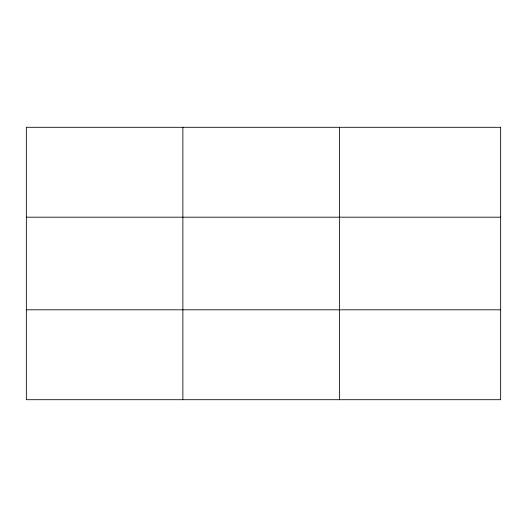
<?xml version="1.0" encoding="UTF-8"?>
<svg xmlns="http://www.w3.org/2000/svg" width="527" height="527" viewBox="0 0 527 527"><rect width="100%" height="100%" fill="white"/><g stroke="black" fill="none" stroke-linecap="round" stroke-linejoin="round"><path stroke-width="0.79" d="M182.869 127.297L182.869 399.703M339.388 127.297L339.388 399.703M26.35 217.19L500.65 217.19M26.35 309.81L500.65 309.81M500.65 127.297L500.65 399.703L26.35 399.703L26.35 127.297L500.65 127.297"/></g></svg>
